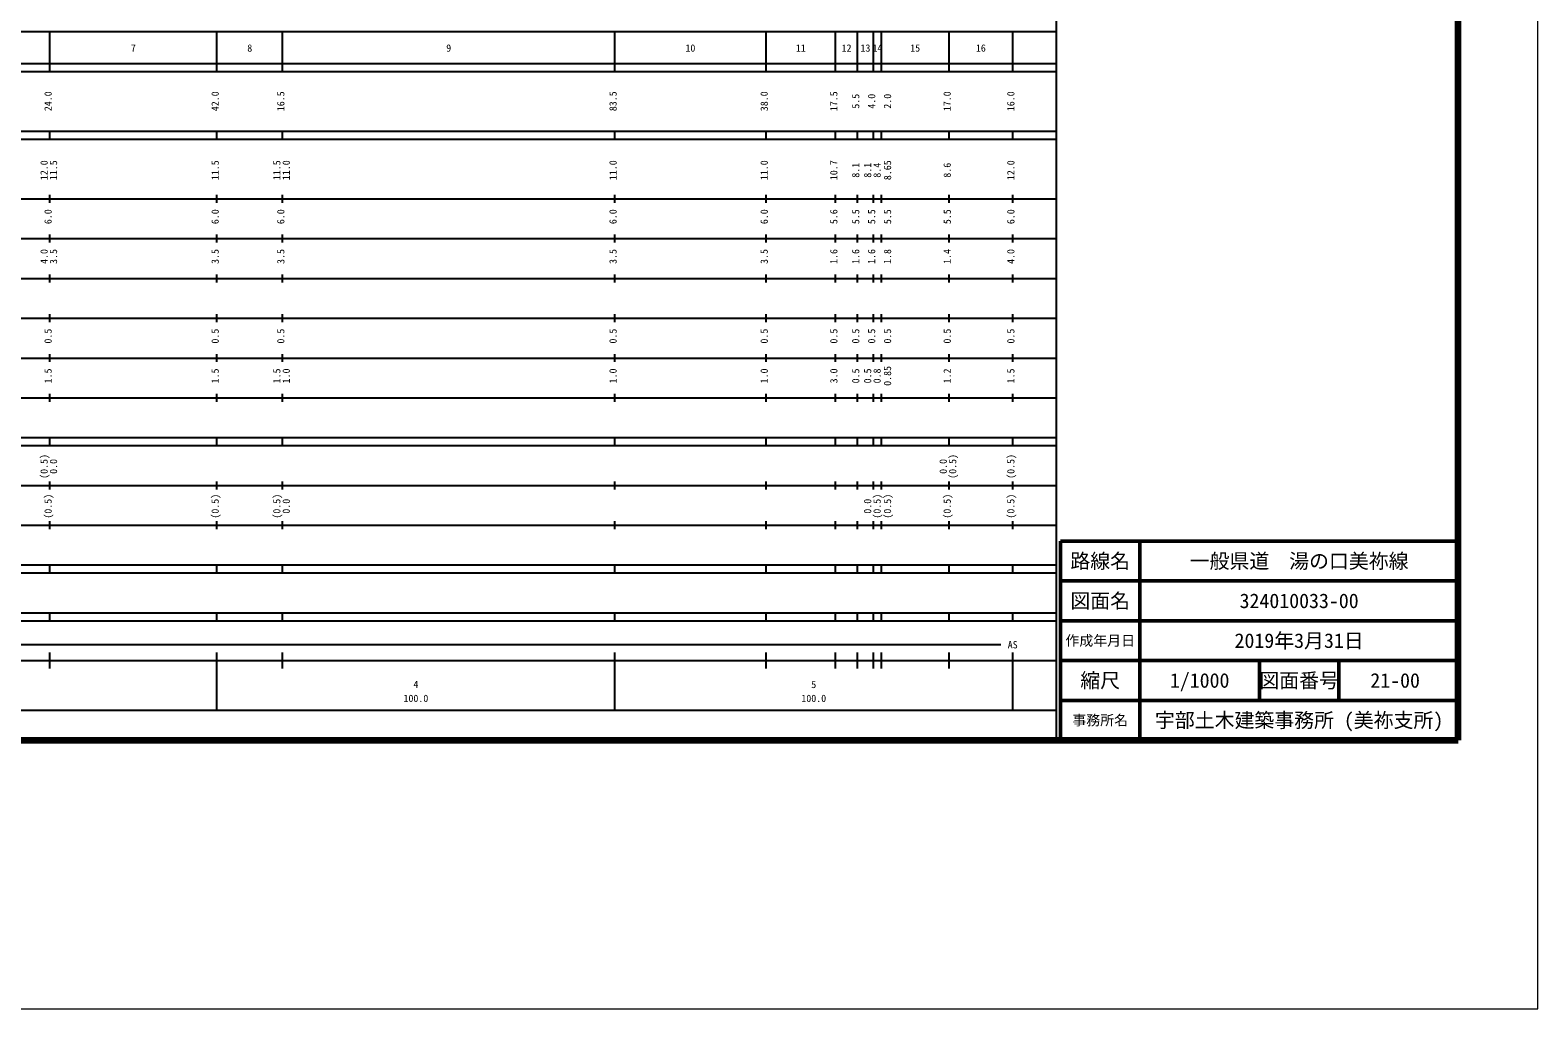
# Model space of a CAD drawing. Units: millimetres on the paper, enlarged 1000 times. Extents: x 0 to 700000, y -47500 to 447500.
# Drawn here: x 321046 to 700000, y -47500 to 198357 of the extents above; entities that cross this region are included whole.
import ezdxf
from ezdxf.enums import TextEntityAlignment as Align

# ---------------------------------------------------------------- set-up
doc = ezdxf.new("R2010")
doc.units = ezdxf.units.MM
doc.header["$LTSCALE"] = 1000
for name, color, linetype, lineweight in [('M-TTL-BAND', 7, 'Continuous', 25), ('M-TTL-LINE', 7, 'Continuous', 50), ('S-TTL', 7, 'Continuous', 25), ('作業レイヤ1', 7, 'Continuous', 13)]:
    doc.layers.add(name, color=color, linetype=linetype, lineweight=lineweight)
doc.layers.add('M-TTL-TXT', color=7, linetype='Continuous')
doc.styles.add('ＭＳ ゴシック', font='')
doc.styles.get('ＭＳ ゴシック').set_extended_font_data('MS Gothic')

msp = doc.modelspace()

# ---------------------------------------------------------------- linework, layer by layer
at = {"layer": 'M-TTL-BAND'}
for p, q in [((579000, 20000), (579000, 370000)), ((68000, 198000), (579000, 198000)), ((326000, 188000), (326000, 198000)), ((368000, 188000), (368000, 198000)), ((384500, 188000), (384500, 198000)), ((468000, 188000), (468000, 198000)), ((506000, 188000), (506000, 198000)), ((523500, 188000), (523500, 198000)), ((529000, 188000), (529000, 198000)), ((533000, 188000), (533000, 198000)), ((535000, 188000), (535000, 198000)), ((552000, 188000), (552000, 198000)), ((568000, 188000), (568000, 198000)), ((40000, 190000), (579000, 190000)), ((40000, 188000), (579000, 188000)), ((40000, 173000), (579000, 173000)), ((40000, 171000), (579000, 171000)), ((326000, 171000), (326000, 173000)), ((368000, 171000), (368000, 173000)), ((384500, 171000), (384500, 173000)), ((468000, 171000), (468000, 173000)), ((506000, 171000), (506000, 173000)), ((523500, 171000), (523500, 173000)), ((529000, 171000), (529000, 173000)), ((533000, 171000), (533000, 173000)), ((535000, 171000), (535000, 173000)), ((552000, 171000), (552000, 173000)), ((568000, 171000), (568000, 173000)), ((40000, 156000), (579000, 156000)), ((326000, 155000), (326000, 157000)), ((368000, 155000), (368000, 157000)), ((384500, 155000), (384500, 157000)), ((468000, 155000), (468000, 157000)), ((506000, 155000), (506000, 157000)), ((523500, 155000), (523500, 157000)), ((529000, 155000), (529000, 157000)), ((533000, 155000), (533000, 157000)), ((535000, 155000), (535000, 157000)), ((552000, 155000), (552000, 157000)), ((568000, 155000), (568000, 157000)), ((46000, 146000), (579000, 146000)), ((326000, 145000), (326000, 147000)), ((368000, 145000), (368000, 147000)), ((384500, 145000), (384500, 147000)), ((468000, 145000), (468000, 147000)), ((506000, 145000), (506000, 147000)), ((523500, 145000), (523500, 147000)), ((529000, 145000), (529000, 147000)), ((533000, 145000), (533000, 147000)), ((535000, 145000), (535000, 147000)), ((552000, 145000), (552000, 147000)), ((568000, 145000), (568000, 147000)), ((326000, 135000), (326000, 137000)), ((368000, 135000), (368000, 137000)), ((384500, 135000), (384500, 137000)), ((468000, 135000), (468000, 137000)), ((506000, 135000), (506000, 137000)), ((523500, 135000), (523500, 137000)), ((529000, 135000), (529000, 137000)), ((533000, 135000), (533000, 137000)), ((535000, 135000), (535000, 137000)), ((552000, 135000), (552000, 137000)), ((568000, 135000), (568000, 137000)), ((52000, 136000), (579000, 136000)), ((46000, 126000), (579000, 126000)), ((326000, 125000), (326000, 127000)), ((368000, 125000), (368000, 127000)), ((384500, 125000), (384500, 127000)), ((468000, 125000), (468000, 127000)), ((506000, 125000), (506000, 127000)), ((523500, 125000), (523500, 127000)), ((529000, 125000), (529000, 127000)), ((533000, 125000), (533000, 127000)), ((535000, 125000), (535000, 127000)), ((552000, 125000), (552000, 127000)), ((568000, 125000), (568000, 127000)), ((52000, 116000), (579000, 116000)), ((326000, 115000), (326000, 117000)), ((368000, 115000), (368000, 117000)), ((384500, 115000), (384500, 117000)), ((468000, 115000), (468000, 117000)), ((506000, 115000), (506000, 117000)), ((523500, 115000), (523500, 117000)), ((529000, 115000), (529000, 117000)), ((533000, 115000), (533000, 117000)), ((535000, 115000), (535000, 117000)), ((552000, 115000), (552000, 117000)), ((568000, 115000), (568000, 117000)), ((326000, 105000), (326000, 107000)), ((368000, 105000), (368000, 107000)), ((384500, 105000), (384500, 107000)), ((468000, 105000), (468000, 107000)), ((506000, 105000), (506000, 107000)), ((523500, 105000), (523500, 107000)), ((529000, 105000), (529000, 107000)), ((533000, 105000), (533000, 107000)), ((535000, 105000), (535000, 107000)), ((552000, 105000), (552000, 107000)), ((568000, 105000), (568000, 107000)), ((46000, 106000), (579000, 106000)), ((40000, 96000), (579000, 96000)), ((326000, 94000), (326000, 96000)), ((368000, 94000), (368000, 96000)), ((384500, 94000), (384500, 96000)), ((468000, 94000), (468000, 96000)), ((506000, 94000), (506000, 96000)), ((523500, 94000), (523500, 96000)), ((529000, 94000), (529000, 96000)), ((533000, 94000), (533000, 96000)), ((535000, 94000), (535000, 96000)), ((552000, 94000), (552000, 96000)), ((568000, 94000), (568000, 96000)), ((40000, 94000), (579000, 94000)), ((49000, 84000), (579000, 84000)), ((326000, 83000), (326000, 85000)), ((368000, 83000), (368000, 85000)), ((384500, 83000), (384500, 85000)), ((468000, 83000), (468000, 85000)), ((506000, 83000), (506000, 85000)), ((523500, 83000), (523500, 85000)), ((529000, 83000), (529000, 85000)), ((533000, 83000), (533000, 85000)), ((535000, 83000), (535000, 85000)), ((552000, 83000), (552000, 85000)), ((568000, 83000), (568000, 85000)), ((40000, 74000), (579000, 74000)), ((326000, 73000), (326000, 75000)), ((368000, 73000), (368000, 75000)), ((384500, 73000), (384500, 75000)), ((468000, 73000), (468000, 75000)), ((506000, 73000), (506000, 75000)), ((523500, 73000), (523500, 75000)), ((529000, 73000), (529000, 75000)), ((533000, 73000), (533000, 75000)), ((535000, 73000), (535000, 75000)), ((552000, 73000), (552000, 75000)), ((568000, 73000), (568000, 75000)), ((40000, 64000), (579000, 64000)), ((40000, 62000), (579000, 62000)), ((326000, 62000), (326000, 64000)), ((368000, 62000), (368000, 64000)), ((384500, 62000), (384500, 64000)), ((468000, 62000), (468000, 64000)), ((506000, 62000), (506000, 64000)), ((523500, 62000), (523500, 64000)), ((529000, 62000), (529000, 64000)), ((533000, 62000), (533000, 64000)), ((535000, 62000), (535000, 64000)), ((552000, 62000), (552000, 64000)), ((568000, 62000), (568000, 64000)), ((40000, 52000), (579000, 52000)), ((40000, 50000), (579000, 50000)), ((326000, 50000), (326000, 52000)), ((368000, 50000), (368000, 52000)), ((384500, 50000), (384500, 52000)), ((468000, 50000), (468000, 52000)), ((506000, 50000), (506000, 52000)), ((523500, 50000), (523500, 52000)), ((529000, 50000), (529000, 52000)), ((533000, 50000), (533000, 52000)), ((535000, 50000), (535000, 52000)), ((552000, 50000), (552000, 52000)), ((568000, 50000), (568000, 52000)), ((71000, 44000), (565000, 44000)), ((326000, 38000), (326000, 42000)), ((368000, 27500), (368000, 42000)), ((384500, 38000), (384500, 42000)), ((468000, 27500), (468000, 42000)), ((506000, 38000), (506000, 42000)), ((523500, 38000), (523500, 42000)), ((529000, 38000), (529000, 42000)), ((533000, 38000), (533000, 42000)), ((535000, 38000), (535000, 42000)), ((552000, 38000), (552000, 42000)), ((568000, 27500), (568000, 42000)), ((40000, 40000), (579000, 40000)), ((68000, 27500), (579000, 27500))]:
    msp.add_line(p, q, dxfattribs=at)
at = {"layer": 'M-TTL-LINE'}
for p, q in [((600000, 70000), (600000, 20000)), ((680000, 60000), (580000, 60000)), ((680000, 50000), (580000, 50000)), ((680000, 40000), (580000, 40000)), ((630000, 40000), (630000, 30000)), ((650000, 40000), (650000, 30000)), ((680000, 30000), (580000, 30000))]:
    msp.add_line(p, q, dxfattribs=at)
at = {"layer": 'S-TTL', "color": 2, "lineweight": 140}
for p, q in [((680000, 20000), (680000, 380000)), ((40000, 20000), (680000, 20000))]:
    msp.add_line(p, q, dxfattribs=at)
at = {"layer": 'S-TTL', "color": 2, "lineweight": 50}
for p, q in [((680000, 70000), (580000, 70000)), ((580000, 70000), (580000, 20000))]:
    msp.add_line(p, q, dxfattribs=at)
at = {"layer": '作業レイヤ1'}
msp.add_lwpolyline([(0, -47500), (700000, -47500), (700000, 447500), (0, 447500)], close=True, dxfattribs=at)

# ---------------------------------------------------------------- texts
at = {"layer": 'M-TTL-BAND', "style": 'ＭＳ ゴシック'}
for s, p in [('7', (347000, 192405)), ('8', (376250, 192405)), ('9', (426250, 192405)), ('10', (487000, 192405)), ('11', (514750, 192405)), ('12', (526250, 192405)), ('13', (531000, 192405)), ('14', (534000, 192405)), ('15', (543500, 192405)), ('16', (560000, 192405)), ('AS', (568000, 42500)), ('4', (418000, 32523)), ('5', (518000, 32523)), ('100.0', (418000, 29033)), ('100.0', (518000, 29033))]:
    msp.add_text(s, height=1833, dxfattribs=at).set_placement(p, align=Align.BOTTOM_CENTER)
for s, p in [('24.0', (327000, 180500)), ('42.0', (369000, 180500)), ('16.5', (385500, 180500)), ('83.5', (469000, 180500)), ('38.0', (507000, 180500)), ('17.5', (524500, 180500)), ('5.5', (530000, 180500)), ('4.0', (534000, 180500)), ('2.0', (538000, 180500)), ('17.0', (553000, 180500)), ('16.0', (569000, 180500)), ('12.0', (326000, 163174)), ('11.5', (328370, 163174)), ('11.5', (369000, 163174)), ('11.5', (384500, 163174)), ('11.0', (386870, 163174)), ('11.0', (469000, 163174)), ('11.0', (507000, 163174)), ('10.7', (524500, 163174)), ('8.1', (530000, 163174)), ('8.1', (533000, 163174)), ('8.4', (535370, 163174)), ('8.65', (538000, 163174)), ('8.6', (553000, 163174)), ('12.0', (569000, 163174)), ('6.0', (327000, 151500)), ('6.0', (369000, 151500)), ('6.0', (385500, 151500)), ('6.0', (469000, 151500)), ('6.0', (507000, 151500)), ('5.6', (524500, 151500)), ('5.5', (530000, 151500)), ('5.5', (534000, 151500)), ('5.5', (538000, 151500)), ('5.5', (553000, 151500)), ('6.0', (569000, 151500)), ('4.0', (326000, 141500)), ('3.5', (328370, 141500)), ('3.5', (369000, 141500)), ('3.5', (385500, 141500)), ('3.5', (469000, 141500)), ('3.5', (507000, 141500)), ('1.6', (524500, 141500)), ('1.6', (530000, 141500)), ('1.6', (534000, 141500)), ('1.8', (538000, 141500)), ('1.4', (553000, 141500)), ('4.0', (569000, 141500)), ('0.5', (327000, 121500)), ('0.5', (369000, 121500)), ('0.5', (385500, 121500)), ('0.5', (469000, 121500)), ('0.5', (507000, 121500)), ('0.5', (524500, 121500)), ('0.5', (530000, 121500)), ('0.5', (534000, 121500)), ('0.5', (538000, 121500)), ('0.5', (553000, 121500)), ('0.5', (569000, 121500)), ('0.85', (538000, 111500)), ('1.5', (327000, 111500)), ('1.5', (369000, 111500)), ('1.5', (384500, 111500)), ('1.0', (386870, 111500)), ('1.0', (469000, 111500)), ('1.0', (507000, 111500)), ('3.0', (524500, 111500)), ('0.5', (530000, 111500)), ('0.5', (533000, 111500)), ('0.8', (535370, 111500)), ('1.2', (553000, 111500)), ('1.5', (569000, 111500)), ('(0.5)', (326000, 88764)), ('(0.5)', (554370, 88764)), ('(0.5)', (569000, 88764)), ('0.0', (328370, 88764)), ('0.0', (552000, 88764)), ('(0.5)', (327000, 78764)), ('(0.5)', (369000, 78764)), ('(0.5)', (384500, 78764)), ('0.0', (386870, 78764)), ('0.0', (533000, 78764)), ('(0.5)', (535370, 78764)), ('(0.5)', (538000, 78764)), ('(0.5)', (553000, 78764)), ('(0.5)', (569000, 78764))]:
    msp.add_text(s, height=1833, rotation=90, dxfattribs=at).set_placement(p, align=Align.BOTTOM_CENTER)
at = {"layer": 'M-TTL-TXT', "style": 'ＭＳ ゴシック'}
for s, height, p in [('路線名', 3666, (590000, 65000)), ('路線名', 3666, (590000, 65000)), ('一般県道\u3000湯の口美祢線', 3666, (640000, 65000)), ('図面名', 3666, (590000, 55000)), ('図面名', 3666, (590000, 55000)), ('324010033-00', 3666, (640000, 55000)), ('作成年月日', 2566, (590000, 45000)), ('作成年月日', 2566, (590000, 45000)), ('2019年3月31日', 3666, (640000, 45000)), ('縮尺', 3666, (590000, 35000)), ('縮尺', 3666, (590000, 35000)), ('1/1000', 3666, (615000, 35000)), ('図面番号', 3666, (640000, 35000)), ('図面番号', 3666, (640000, 35000)), ('21-00', 3666, (664125, 35000)), ('事務所名', 2566, (590000, 25000)), ('事務所名', 2566, (590000, 25000)), ('宇部土木建築事務所 (美祢支所)', 3666, (640000, 25000))]:
    msp.add_text(s, height=height, dxfattribs=at).set_placement(p, align=Align.MIDDLE_CENTER)

doc.saveas('drawing.dxf')
